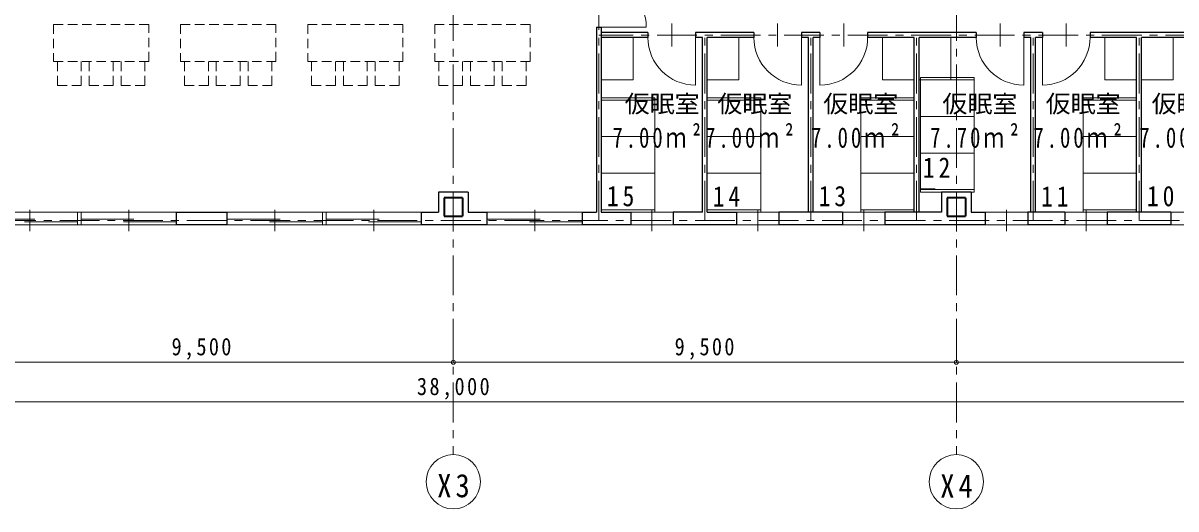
# Model space of a CAD drawing. Units: millimetres at full size. Extents: x -57346 to 60518, y -42813 to 41849.
# Drawn here: x 23348 to 45121, y -25385 to -16218 of the extents above; entities that cross this region are included whole.
import ezdxf
from ezdxf.enums import TextEntityAlignment as Align

# ---------------------------------------------------------------- set-up
doc = ezdxf.new("R2010")
doc.units = ezdxf.units.MM
doc.header["$LTSCALE"] = 150
doc.header["$PDMODE"] = 32
doc.header["$PDSIZE"] = 75
doc.linetypes.add('CHAIN1', pattern=[8, 5, -1, 1, -1])
doc.linetypes.add('DASHED1', pattern=[1.8, 1.2, -0.6])
for name, color, linetype, lineweight in [('1-1_極細線', 4, 'Continuous', 9), ('1-2_細線', 7, 'Continuous', 18), ('1-3_中線', 3, 'Continuous', 25), ('1-4_太線', 2, 'Continuous', 35), ('1-8_ﾊｯﾁﾝｸﾞ', 4, 'Continuous', 9), ('1-A_中芯線', 4, 'CHAIN1', 9), ('1-D_文字', 4, 'Continuous', 9), ('1-E_寸法', 4, 'Continuous', 9)]:
    doc.layers.add(name, color=color, linetype=linetype, lineweight=lineweight)
doc.styles.add('ＭＳ ゴシック', font='')
doc.styles.get('ＭＳ ゴシック').set_extended_font_data('MS Gothic')

# ---------------------------------------------------------------- blocks, each defined once
blk = doc.blocks.new('tana')
at = {"layer": '1-8_ﾊｯﾁﾝｸﾞ'}
blk.add_lwpolyline([(-400, -300), (400, -300), (400, 300), (-400, 300)], close=True, dxfattribs=at)
blk = doc.blocks.new('通り芯2')
at = {"layer": '1-D_文字', "color": 7, "lineweight": 18}
blk.add_circle((0, 0), 769, dxfattribs=at)
blk = doc.blocks.new('bed')
at = {"layer": '1-1_極細線'}
for p, q in [((-505, 1080), (-505, -1080)), ((505, 1080), (-505, 1080)), ((505, 1035), (-505, 1035)), ((505, -1080), (505, 1080)), ((505, 345), (-505, 345)), ((505, -345), (-505, -345)), ((-505, -1035), (505, -1035)), ((-505, -1080), (505, -1080))]:
    blk.add_line(p, q, dxfattribs=at)

msp = doc.modelspace()

# ---------------------------------------------------------------- linework, layer by layer
at = {"layer": '1-1_極細線'}
for p, q in [((35118.4, -16293.8), (34268.4, -16293.8)), ((35598.4, -16662.6), (35598.4, -16225)), ((37598.4, -16662.6), (37598.4, -16225)), ((38848.4, -16662.6), (38848.4, -16225)), ((41798.4, -16662.6), (41798.4, -16225)), ((43048.4, -16662.6), (43048.4, -16225)), ((36048.4, -17390.9), (36048.4, -16488.8)), ((38048.4, -17390.9), (38048.4, -16488.8)), ((38398.4, -17390.9), (38398.4, -16488.8)), ((42248.4, -17390.9), (42248.4, -16488.8)), ((42598.4, -17390.9), (42598.4, -16488.8))]:
    msp.add_line(p, q, dxfattribs=at)
for centre, radius, start, end in [((34268.4, -16293.8), 850, 0, 90), ((36048.4, -16488.8), 900, 180, 270), ((38048.4, -16488.8), 900, 180, 270), ((38398.4, -16488.8), 900, 270, 0), ((42248.4, -16488.8), 900, 180, 270), ((42598.4, -16488.8), 900, 270, 0)]:
    msp.add_arc(centre, radius, start, end, dxfattribs=at)
at = {"layer": '1-2_細線'}
msp.add_line((40573.4, -19343.8), (40298.4, -19343.8), dxfattribs=at)
at = {"layer": '1-3_中線'}
for p, q in [((34178.4, -16293.8), (34268.4, -16293.8)), ((34178.4, -16293.8), (34178.4, -19786.3)), ((34268.4, -16293.8), (34268.4, -19786.3)), ((35148.4, -16398.8), (34268.4, -16398.8)), ((35148.4, -16488.8), (34268.4, -16488.8)), ((35148.4, -16398.8), (35148.4, -16488.8)), ((37148.4, -16398.8), (36048.4, -16398.8)), ((36048.4, -16398.8), (36048.4, -16488.8)), ((36178.4, -16488.8), (36048.4, -16488.8)), ((36178.4, -19786.3), (36178.4, -16488.8)), ((36268.4, -19786.3), (36268.4, -16488.8)), ((38048.4, -16398.8), (38048.4, -16488.8)), ((38398.4, -16398.8), (38048.4, -16398.8)), ((38178.4, -16488.8), (38048.4, -16488.8)), ((38178.4, -19786.3), (38178.4, -16488.8)), ((38268.4, -19786.3), (38268.4, -16488.8)), ((38398.4, -16488.8), (38268.4, -16488.8)), ((38398.4, -16398.8), (38398.4, -16488.8)), ((39298.4, -16398.8), (39298.4, -16488.8)), ((41348.4, -16398.8), (39298.4, -16398.8)), ((40178.4, -16488.8), (39298.4, -16488.8)), ((40178.4, -19786.3), (40178.4, -16488.8)), ((40268.4, -19786.3), (40268.4, -16488.8)), ((41348.4, -16488.8), (40268.4, -16488.8)), ((41348.4, -16398.8), (41348.4, -16488.8)), ((42248.4, -16398.8), (42248.4, -16488.8)), ((42598.4, -16398.8), (42248.4, -16398.8)), ((42378.4, -16488.8), (42248.4, -16488.8)), ((42378.4, -19786.3), (42378.4, -16488.8)), ((42468.4, -19786.3), (42468.4, -16488.8)), ((42598.4, -16488.8), (42468.4, -16488.8)), ((42598.4, -16398.8), (42598.4, -16488.8)), ((45348.4, -16398.8), (43498.4, -16398.8)), ((43498.4, -16398.8), (43498.4, -16488.8)), ((44378.4, -16488.8), (43498.4, -16488.8)), ((44378.4, -19786.3), (44378.4, -16488.8)), ((44468.4, -19786.3), (44468.4, -16488.8)), ((45348.4, -16488.8), (44468.4, -16488.8)), ((31755.9, -19406.3), (31190.9, -19406.3)), ((31190.9, -19406.3), (31190.9, -19786.3)), ((31755.9, -19406.3), (31755.9, -19786.3)), ((41255.9, -19406.3), (41255.9, -19786.3)), ((26243.4, -19786.3), (27203.4, -19786.3)), ((26243.4, -20024.8), (26243.4, -19786.3)), ((27203.4, -20024.8), (27203.4, -19786.3)), ((30873.4, -20024.8), (30873.4, -19786.3)), ((30873.4, -19786.3), (31190.9, -19786.3)), ((31755.9, -19786.3), (32110.9, -19786.3)), ((32110.9, -20024.8), (32110.9, -19786.3)), ((33910.9, -20024.8), (33910.9, -19786.3)), ((33910.9, -19786.3), (34178.4, -19786.3)), ((36178.4, -19786.3), (35623.4, -19786.3)), ((35623.4, -19786.3), (35623.4, -20024.8)), ((38823.4, -19786.3), (37623.4, -19786.3)), ((37623.4, -19786.3), (37623.4, -20024.8)), ((38823.4, -19786.3), (38823.4, -20024.8)), ((40690.9, -19786.3), (39623.4, -19786.3)), ((39623.4, -19786.3), (39623.4, -20024.8)), ((43023.4, -19786.3), (42320.9, -19786.3)), ((42320.9, -19786.3), (42320.9, -20024.8)), ((43023.4, -19786.3), (43023.4, -20024.8)), ((45023.4, -19786.3), (43823.4, -19786.3)), ((43823.4, -19786.3), (43823.4, -20024.8)), ((45023.4, -19786.3), (45023.4, -20024.8)), ((27203.4, -20024.8), (26243.4, -20024.8)), ((32110.9, -20024.8), (30873.4, -20024.8)), ((36823.4, -20024.8), (35623.4, -20024.8)), ((38823.4, -20024.8), (37623.4, -20024.8)), ((41520.9, -20024.8), (39623.4, -20024.8)), ((43023.4, -20024.8), (42320.9, -20024.8)), ((45023.4, -20024.8), (43823.4, -20024.8))]:
    msp.add_line(p, q, dxfattribs=at)
for points in [[(37148.4, -16398.8), (37148.4, -16488.8), (36268.4, -16488.8)], [(41255.9, -19406.3), (40690.9, -19406.3), (40690.9, -19786.3)], [(34268.4, -19786.3), (34823.4, -19786.3), (34823.4, -20024.8), (33910.9, -20024.8)], [(36268.4, -19786.3), (36823.4, -19786.3), (36823.4, -20024.8)], [(41255.9, -19786.3), (41520.9, -19786.3), (41520.9, -20024.8)]]:
    msp.add_lwpolyline(points, dxfattribs=at)
at = {"layer": '1-4_太線'}
for p, q in [((31648.4, -19513.8), (31298.4, -19513.8)), ((31298.4, -19513.8), (31298.4, -19863.8)), ((31648.4, -19513.8), (31648.4, -19863.8)), ((41148.4, -19513.8), (40798.4, -19513.8)), ((40798.4, -19513.8), (40798.4, -19863.8)), ((41148.4, -19513.8), (41148.4, -19863.8)), ((31298.4, -19863.8), (31648.4, -19863.8)), ((40798.4, -19863.8), (41148.4, -19863.8))]:
    msp.add_line(p, q, dxfattribs=at)
at = {"layer": '1-8_ﾊｯﾁﾝｸﾞ', "linetype": 'DASHED1'}
for p, q in [((23923.4, -16243.8), (23923.4, -16943.8)), ((25723.4, -16243.8), (23923.4, -16243.8)), ((25723.4, -16943.8), (25723.4, -16243.8)), ((26323.4, -16243.8), (26323.4, -16943.8)), ((28123.4, -16243.8), (26323.4, -16243.8)), ((28123.4, -16943.8), (28123.4, -16243.8)), ((28723.4, -16243.8), (28723.4, -16943.8)), ((30523.4, -16243.8), (28723.4, -16243.8)), ((30523.4, -16943.8), (30523.4, -16243.8)), ((31123.4, -16243.8), (31123.4, -16943.8)), ((32923.4, -16243.8), (31123.4, -16243.8)), ((32923.4, -16943.8), (32923.4, -16243.8)), ((25723.4, -16943.8), (23923.4, -16943.8)), ((23998.4, -16943.8), (23998.4, -17393.8)), ((24448.4, -17393.8), (24448.4, -16943.8)), ((24598.4, -16943.8), (24598.4, -17393.8)), ((25048.4, -17393.8), (25048.4, -16943.8)), ((25198.4, -16943.8), (25198.4, -17393.8)), ((25648.4, -17393.8), (25648.4, -16943.8)), ((28123.4, -16943.8), (26323.4, -16943.8)), ((26398.4, -16943.8), (26398.4, -17393.8)), ((26848.4, -17393.8), (26848.4, -16943.8)), ((26998.4, -16943.8), (26998.4, -17393.8)), ((27448.4, -17393.8), (27448.4, -16943.8)), ((27598.4, -16943.8), (27598.4, -17393.8)), ((28048.4, -17393.8), (28048.4, -16943.8)), ((30523.4, -16943.8), (28723.4, -16943.8)), ((28798.4, -16943.8), (28798.4, -17393.8)), ((29248.4, -17393.8), (29248.4, -16943.8)), ((29398.4, -16943.8), (29398.4, -17393.8)), ((29848.4, -17393.8), (29848.4, -16943.8)), ((29998.4, -16943.8), (29998.4, -17393.8)), ((30448.4, -17393.8), (30448.4, -16943.8)), ((32923.4, -16943.8), (31123.4, -16943.8)), ((31198.4, -16943.8), (31198.4, -17393.8)), ((31648.4, -17393.8), (31648.4, -16943.8)), ((31798.4, -16943.8), (31798.4, -17393.8)), ((32248.4, -17393.8), (32248.4, -16943.8)), ((32398.4, -16943.8), (32398.4, -17393.8)), ((32848.4, -17393.8), (32848.4, -16943.8)), ((23998.4, -17393.8), (24448.4, -17393.8)), ((24598.4, -17393.8), (25048.4, -17393.8)), ((25198.4, -17393.8), (25648.4, -17393.8)), ((26398.4, -17393.8), (26848.4, -17393.8)), ((26998.4, -17393.8), (27448.4, -17393.8)), ((27598.4, -17393.8), (28048.4, -17393.8)), ((28798.4, -17393.8), (29248.4, -17393.8)), ((29398.4, -17393.8), (29848.4, -17393.8)), ((29998.4, -17393.8), (30448.4, -17393.8)), ((31198.4, -17393.8), (31648.4, -17393.8)), ((31798.4, -17393.8), (32248.4, -17393.8)), ((32398.4, -17393.8), (32848.4, -17393.8))]:
    msp.add_line(p, q, dxfattribs=at)
at = {"layer": '1-A_中芯線'}
for p, q in [((31473.4, 24998.3), (31473.4, -24360.1)), ((40973.4, 24998.3), (40973.4, -24360.1)), ((34223.4, -19943.8), (34223.4, -6943.8)), ((50473.4, -16443.8), (34223.4, -16443.8)), ((36223.4, -19943.8), (36223.4, -16443.8)), ((38223.4, -19943.8), (38223.4, -16443.8)), ((40223.4, -19943.8), (40223.4, -16443.8)), ((42423.4, -19943.8), (42423.4, -16443.8)), ((44423.4, -19943.8), (44423.4, -16443.8)), ((7240.6, -19943.8), (56123.9, -19943.8))]:
    msp.add_line(p, q, dxfattribs=at)
at = {"layer": '1-D_文字'}
for p, q in [((22573.4, -19786.3), (26243.4, -19786.3)), ((23473.4, -20143.8), (23473.4, -19743.8)), ((24373.4, -19786.3), (24373.4, -20024.8)), ((24443.4, -19786.3), (24443.4, -20024.8)), ((25343.4, -20143.8), (25343.4, -19743.8)), ((27203.4, -19786.3), (30873.4, -19786.3)), ((28103.4, -19743.8), (28103.4, -20143.8)), ((29003.4, -20024.8), (29003.4, -19786.3)), ((29073.4, -20024.8), (29073.4, -19786.3)), ((29973.4, -19743.8), (29973.4, -20143.8)), ((33010.9, -19786.3), (32110.9, -19786.3)), ((33010.9, -19743.8), (33010.9, -20143.8)), ((33010.9, -19786.3), (33910.9, -19786.3)), ((34823.4, -19786.3), (35623.4, -19786.3)), ((35223.4, -20143.8), (35223.4, -19743.8)), ((37623.4, -19786.3), (36823.4, -19786.3)), ((37223.4, -20143.8), (37223.4, -19743.8)), ((39623.4, -19786.3), (38823.4, -19786.3)), ((39223.4, -19743.8), (39223.4, -20143.8)), ((41520.9, -19786.3), (42320.9, -19786.3)), ((41920.9, -20143.8), (41920.9, -19743.8)), ((43823.4, -19786.3), (43023.4, -19786.3)), ((43423.4, -20143.8), (43423.4, -19743.8)), ((45823.4, -19786.3), (45023.4, -19786.3)), ((23573.4, -19918.8), (22573.4, -19918.8)), ((26243.4, -20024.8), (22573.4, -20024.8)), ((24373.4, -19968.8), (23373.4, -19968.8)), ((25443.4, -19918.8), (24443.4, -19918.8)), ((26243.4, -19968.8), (25243.4, -19968.8)), ((28203.4, -19918.8), (27203.4, -19918.8)), ((30873.4, -20024.8), (27203.4, -20024.8)), ((29003.4, -19968.8), (28003.4, -19968.8)), ((30073.4, -19918.8), (29073.4, -19918.8)), ((30873.4, -19968.8), (29873.4, -19968.8)), ((33110.9, -19918.8), (32110.9, -19918.8)), ((33910.9, -19968.8), (32910.9, -19968.8)), ((34823.4, -20024.8), (35623.4, -20024.8)), ((37623.4, -20024.8), (36823.4, -20024.8)), ((39623.4, -20024.8), (38823.4, -20024.8)), ((41520.9, -20024.8), (42320.9, -20024.8)), ((43823.4, -20024.8), (43023.4, -20024.8)), ((45823.4, -20024.8), (45023.4, -20024.8))]:
    msp.add_line(p, q, dxfattribs=at)
msp.add_lwpolyline([(33910.9, -20024.8), (33010.9, -20024.8), (32110.9, -20024.8)], dxfattribs=at)
at = {"layer": '1-E_寸法'}
for p, q in [((31473.4, -22617.6), (31473.4, -21867.6)), ((40973.4, -22617.6), (40973.4, -21867.6)), ((21973.4, -22617.6), (31473.4, -22617.6)), ((31473.4, -22617.6), (40973.4, -22617.6)), ((40973.4, -22617.6), (50473.4, -22617.6)), ((50473.4, -23367.6), (12473.4, -23367.6))]:
    msp.add_line(p, q, dxfattribs=at)
at = {"layer": '1-E_寸法', "color": 2}
for p in [(31473.4, -22617.6), (40973.4, -22617.6)]:
    msp.add_point(p, dxfattribs=at)

# ---------------------------------------------------------------- block references
at = {"layer": '1-1_極細線'}
for p in [(40803.4, -18326.3), (34773.4, -18706.3), (36773.4, -18706.3), (39673.4, -18706.3), (43873.4, -18706.3)]:
    msp.add_blockref('bed', p, dxfattribs=at)
at = {"layer": '1-8_ﾊｯﾁﾝｸﾞ', "rotation": 270}
for p in [(34568.4, -16888.8), (36568.4, -16888.8), (39878.4, -16888.8), (40568.4, -16888.8), (44078.4, -16888.8), (44768.4, -16888.8)]:
    msp.add_blockref('tana', p, dxfattribs=at)
at = {"layer": '1-D_文字', "xscale": 0.6666667, "yscale": 0.6666667}
for p in [(31473.4, -24872.7), (40973.4, -24872.7)]:
    msp.add_blockref('通り芯2', p, dxfattribs=at)

# ---------------------------------------------------------------- texts
at = {"layer": '1-D_文字', "color": 7, "style": 'ＭＳ ゴシック', "width": 1.05}
for p in [(34708.9, -18006.2), (36458.9, -18006.2), (38458.9, -18006.2), (40708.9, -18006.2), (42658.9, -18006.2), (44658.9, -18006.2)]:
    msp.add_text('仮眠室', height=329.9, dxfattribs=at).set_placement(p, align=Align.BOTTOM_LEFT)
at = {"layer": '1-D_文字', "color": 7, "char_height": 384.9, "attachment_point": 7, "style": 'ＭＳ ゴシック'}
for s, insert in [('\\T1.28;\\W0.75;7.00ｍ²', (34477.8, -18576.6)), ('\\T1.28;\\W0.75;7.00ｍ²', (36227.8, -18576.6)), ('\\T1.28;\\W0.75;7.00ｍ²', (38227.8, -18576.6)), ('\\T1.28;\\W0.75;7.70ｍ²', (40477.8, -18576.6)), ('\\T1.28;\\W0.75;7.00ｍ²', (42427.8, -18576.6)), ('\\T1.28;\\W0.75;7.00ｍ²', (44427.8, -18576.6)), ('\\T1.33;\\W0.85;12', (40340.9, -19135.7)), ('\\T1.33;\\W0.85;15', (34373.4, -19680)), ('\\T1.33;\\W0.85;14', (36373.4, -19680)), ('\\T1.33;\\W0.85;13', (38373.4, -19680)), ('\\T1.33;\\W0.85;11', (42573.4, -19680)), ('\\T1.33;\\W0.85;10', (44573.4, -19680))]:
    msp.add_mtext(s, dxfattribs=dict(at, insert=insert))
at = {"layer": '1-D_文字', "color": 3, "char_height": 439.9, "attachment_point": 7, "style": 'ＭＳ ゴシック'}
for s, insert in [('\\T1.28;\\W0.9;X3', (31169.6, -25172.7)), ('\\T1.28;\\W0.9;X4', (40669.6, -25172.7))]:
    msp.add_mtext(s, dxfattribs=dict(at, insert=insert))
at = {"layer": '1-E_寸法', "color": 7, "char_height": 329.9, "attachment_point": 7, "style": 'ＭＳ ゴシック'}
for s, insert in [('\\T1.23;\\W0.85;9,500', (26153.4, -22572.6)), ('\\T1.23;\\W0.85;9,500', (35653.4, -22572.6)), ('\\T1.24;\\W0.85;38,000', (30787.1, -23322.6))]:
    msp.add_mtext(s, dxfattribs=dict(at, insert=insert))

doc.saveas('drawing.dxf')
